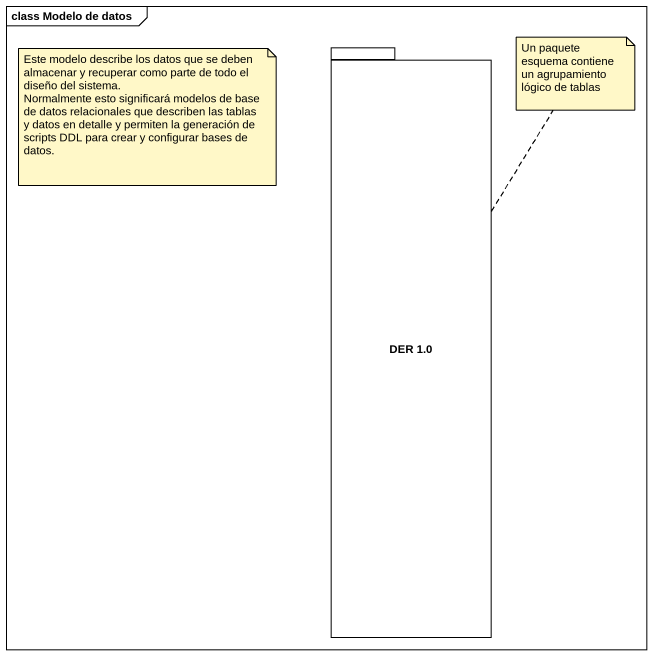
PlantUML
@startuml
mainframe class Modelo de datos
package "DER 1.0" as DER_1_0 {
}
note top of DER_1_0 : Un paquete esquema contiene un agrupamiento lógico de tablas
note as N2
  Este modelo describe los datos que se deben almacenar y recuperar como parte de todo el diseño del sistema.
  Normalmente esto significará modelos de base de datos relacionales que describen las tablas y datos en detalle y permiten la generación de scripts DDL para crear y configurar bases de datos.
end note
@enduml
